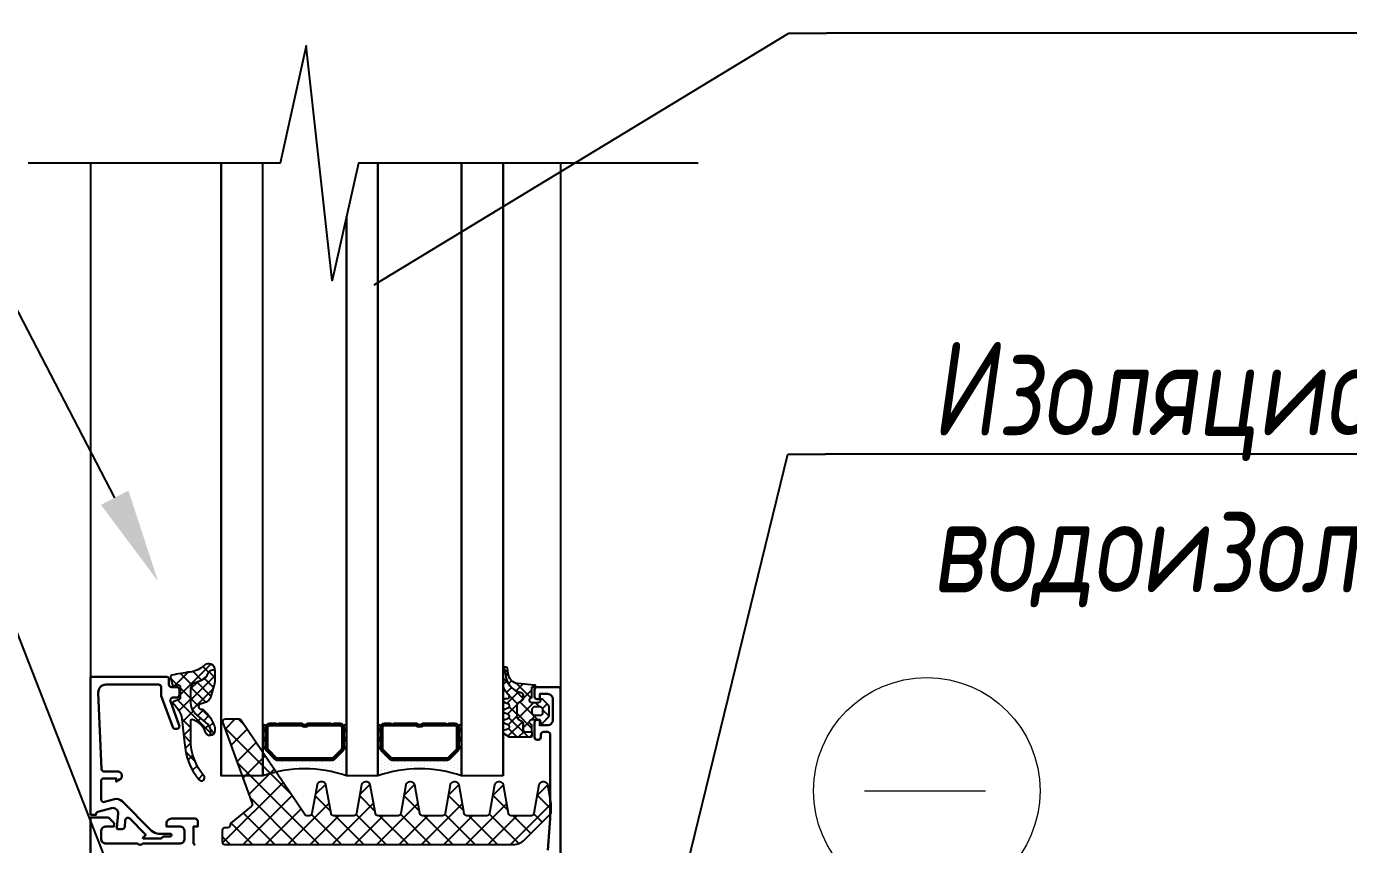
# Model space of a CAD drawing. Header units: millimetres. Extents: x 215300 to 349394, y -116838 to -1602.
# Drawn here: x 256282 to 259792, y -91434 to -89260 of the extents above; entities that cross this region are included whole.
import ezdxf
from ezdxf import colors
from ezdxf.entities.mleader import LeaderData, LeaderLine
from ezdxf.math import Vec2, Vec3

# ---------------------------------------------------------------- set-up
doc = ezdxf.new("R2010")
doc.units = ezdxf.units.MM
for name, color, linetype, lineweight in [('+АР_Размеры', 252, 'Continuous', 9), ('PDF _Геометрия', 7, 'Continuous', 0), ('АР_Тонкие', 250, 'Continuous', 5)]:
    doc.layers.add(name, color=color, linetype=linetype, lineweight=lineweight)
doc.layers.add('A-OKNO-RAM', color=140, linetype='Continuous')
doc.styles.add('Архитект', font='isocpeur.ttf', dxfattribs={"width": 0.8, "oblique": 8})

# ---------------------------------------------------------------- blocks, each defined once
blk = doc.blocks.new('*U22')
at = {"color": 8}
blk.add_lwpolyline([(0, -7.508), (0, -1), (2.25, -0.5), (-2.25, 0), (0, 0.5), (0, 5.323)], dxfattribs=at)

msp = doc.modelspace()

# ---------------------------------------------------------------- linework, layer by layer
at = {"layer": '+АР_Размеры', "ltscale": 100}
msp.add_lwpolyline([(258506.722, -91291.179), (258828.471, -91291.179)], dxfattribs=at)
msp.add_circle((258672.082, -91291.179), 300.712, dxfattribs=at)
at = {"layer": 'A-OKNO-RAM', "color": 8}
for p, q in [((256452.532, -89623.742, 0), (256452.532, -90987.894)), ((256910.031, -91251.302), (256910.031, -89623.742, 0)), ((257215.031, -89623.742, 0), (257215.031, -91251.302)), ((257215.031, -91251.302), (257215.031, -89623.742, 0)), ((257547.758, -89623.742, 0), (257547.758, -91251.302)), ((257547.758, -91251.302), (257547.758, -89623.742, 0)), ((257700.257, -89623.742, 0), (257700.257, -91022.553)), ((257547.607, -90979.434), (257552.543, -90974.498)), ((257553.251, -90976.592), (257559.492, -90970.351)), ((257560.414, -91004.855), (257547.608, -90992.049)), ((257547.845, -91009.076), (257557.654, -90999.268)), ((257562.688, -90986.275), (257553.304, -90976.892)), ((257561.906, -91006.842), (257570.094, -90998.655)), ((257620.636, -91044.223), (257581.81, -91005.398)), ((257582.165, -91025.49), (257600.156, -91007.499)), ((257556.483, -91030.319), (257569.856, -91016.945)), ((257557.494, -91059.186), (257588.283, -91028.398)), ((257585.001, -91059.322), (257563.525, -91037.845)), ((257600.196, -91044.637), (257580.225, -91024.666)), ((257600.473, -91046.088), (257624.008, -91022.553)), ((257553.485, -91057.686), (257547.61, -91051.81)), ((257559.061, -91087.5), (257583.588, -91062.973)), ((257583.56, -91087.76), (257563.708, -91067.909)), ((257583.901, -91062.659), (257591.23, -91055.33)), ((257585.909, -91099.557), (257628.255, -91057.211)), ((257591.798, -91054.762), (257600.185, -91046.375)), ((257639.082, -91101.575), (257592.249, -91054.742)), ((257644.715, -91068.302), (257633.624, -91057.211)), ((257652.338, -91072.034), (257664.472, -91059.9)), ((257669.387, -91092.973), (257653.121, -91076.708)), ((256835.389, -91100.877), (256809.268, -91126.998)), ((256844.954, -91100.878), (256861.579, -91117.502)), ((256971.141, -91112.666), (256966.15, -91117.657)), ((257017.988, -91115.618), (257014.234, -91119.373)), ((257070.74, -91112.666), (257065.749, -91117.657)), ((257119.35, -91113.856), (257115.465, -91117.74)), ((257276.14, -91112.666), (257271.149, -91117.657)), ((257322.988, -91115.618), (257319.233, -91119.373)), ((257375.739, -91112.666), (257370.748, -91117.657)), ((257424.349, -91113.856), (257420.465, -91117.74)), ((257549.356, -91083.436), (257549.112, -91083.192)), ((257560.231, -91146.09), (257598.541, -91107.779)), ((257560.647, -91115.794), (257583.56, -91092.881)), ((257614.633, -91148.713), (257562.852, -91096.932)), ((257624.008, -91125.407), (257583.837, -91085.236)), ((257600.474, -91123.899), (257617.207, -91107.165)), ((257622.667, -91101.706), (257633.888, -91090.484)), ((257648.17, -91110.663), (257646.806, -91109.298)), ((257652.793, -91110.485), (257668.334, -91094.944)), ((256807.75, -91122.81), (256982.835, -91297.895)), ((256868.14, -91127.263), (256824.999, -91170.404)), ((257215.031, -91119.598), (257215.031, -91175.052)), ((257221.963, -91175.052), (257221.963, -91119.598)), ((257584.756, -91148.715), (257561.693, -91125.653)), ((257587.485, -91148.715), (257602.961, -91133.238)), ((257617.367, -91148.713), (257623.856, -91142.224)), ((256891.912, -91162.628), (256840.73, -91213.81)), ((256910.031, -91175.052), (256910.031, -91251.302)), ((256911.047, -91177.503), (256916.963, -91171.587)), ((256921.954, -91161.853), (256916.963, -91166.844)), ((256918.835, -91185.277), (256918.835, -91185.277)), ((257124.917, -91158.088), (257119.927, -91163.079)), ((257124.917, -91175.052), (257124.917, -91177.677)), ((257125.933, -91177.503), (257131.849, -91171.587)), ((257130.116, -91185.277), (257130.116, -91185.277)), ((257131.849, -91251.302), (257131.849, -91175.052)), ((257215.031, -91175.052), (257215.031, -91251.302)), ((257216.046, -91177.503), (257221.963, -91171.587)), ((257226.954, -91161.853), (257221.963, -91166.844)), ((257223.834, -91185.277), (257223.834, -91185.277)), ((257429.917, -91158.088), (257424.926, -91163.079)), ((257430.932, -91177.503), (257436.849, -91171.587)), ((257435.116, -91185.277), (257435.116, -91185.277)), ((257436.849, -91251.302), (257436.849, -91175.052)), ((256841.364, -91215.561), (257059.409, -91433.605)), ((256915.683, -91197.993), (256856.461, -91257.216)), ((256918.835, -91194.08), (256918.835, -91194.08)), ((256918.835, -91202.884), (256918.835, -91202.884)), ((256918.835, -91211.687), (256918.835, -91211.687)), ((256918.835, -91220.49), (256918.835, -91220.49)), ((256927.638, -91198.482), (256927.638, -91198.482)), ((256927.638, -91207.285), (256927.638, -91207.285)), ((256927.638, -91216.089), (256927.638, -91216.089)), ((256937.822, -91195.785), (256934.293, -91199.314)), ((256936.442, -91202.884), (256936.442, -91202.884)), ((256936.442, -91211.687), (256936.442, -91211.687)), ((256936.442, -91220.49), (256936.442, -91220.49)), ((256945.245, -91216.089), (256945.245, -91216.089)), ((256954.048, -91211.687), (256954.048, -91211.687)), ((256954.048, -91220.49), (256954.048, -91220.49)), ((256962.852, -91216.089), (256962.852, -91216.089)), ((256971.655, -91211.687), (256971.655, -91211.687)), ((256971.655, -91220.49), (256971.655, -91220.49)), ((256978.685, -91204.721), (256973.695, -91209.711)), ((256980.459, -91216.089), (256980.459, -91216.089)), ((256989.262, -91211.687), (256989.262, -91211.687)), ((256989.262, -91220.49), (256989.262, -91220.49)), ((256998.065, -91216.089), (256998.065, -91216.089)), ((257006.869, -91211.687), (257006.869, -91211.687)), ((257006.869, -91220.49), (257006.869, -91220.49)), ((257015.672, -91216.089), (257015.672, -91216.089)), ((257028.485, -91204.721), (257023.494, -91209.711)), ((257024.476, -91211.687), (257024.476, -91211.687)), ((257024.476, -91220.49), (257024.476, -91220.49)), ((257033.279, -91216.089), (257033.279, -91216.089)), ((257042.082, -91211.687), (257042.082, -91211.687)), ((257042.082, -91220.49), (257042.082, -91220.49)), ((257050.886, -91216.089), (257050.886, -91216.089)), ((257059.689, -91211.687), (257059.689, -91211.687)), ((257059.689, -91220.49), (257059.689, -91220.49)), ((257068.493, -91216.089), (257068.493, -91216.089)), ((257078.285, -91204.721), (257073.294, -91209.711)), ((257077.296, -91211.687), (257077.296, -91211.687)), ((257077.296, -91220.49), (257077.296, -91220.49)), ((257086.099, -91216.089), (257086.099, -91216.089)), ((257094.903, -91211.687), (257094.903, -91211.687)), ((257094.903, -91220.49), (257094.903, -91220.49)), ((257103.706, -91207.285), (257103.706, -91207.285)), ((257103.706, -91216.089), (257103.706, -91216.089)), ((257112.51, -91202.884), (257112.51, -91202.884)), ((257112.51, -91211.687), (257112.51, -91211.687)), ((257112.51, -91220.49), (257112.51, -91220.49)), ((257121.313, -91189.679), (257121.313, -91189.679)), ((257121.313, -91198.482), (257121.313, -91198.482)), ((257121.313, -91207.285), (257121.313, -91207.285)), ((257121.313, -91216.089), (257121.313, -91216.089)), ((257130.116, -91194.08), (257130.116, -91194.08)), ((257130.116, -91202.884), (257130.116, -91202.884)), ((257130.116, -91211.687), (257130.116, -91211.687)), ((257130.116, -91220.49), (257130.116, -91220.49)), ((257223.834, -91194.08), (257223.834, -91194.08)), ((257223.834, -91202.884), (257223.834, -91202.884)), ((257223.834, -91211.687), (257223.834, -91211.687)), ((257223.834, -91220.49), (257223.834, -91220.49)), ((257232.638, -91198.482), (257232.638, -91198.482)), ((257232.638, -91207.285), (257232.638, -91207.285)), ((257232.638, -91216.089), (257232.638, -91216.089)), ((257242.821, -91195.785), (257239.292, -91199.314)), ((257241.441, -91202.884), (257241.441, -91202.884)), ((257241.441, -91211.687), (257241.441, -91211.687)), ((257241.441, -91220.49), (257241.441, -91220.49)), ((257250.245, -91216.089), (257250.245, -91216.089)), ((257259.048, -91211.687), (257259.048, -91211.687)), ((257259.048, -91220.49), (257259.048, -91220.49)), ((257267.851, -91216.089), (257267.851, -91216.089)), ((257276.655, -91211.687), (257276.655, -91211.687)), ((257276.655, -91220.49), (257276.655, -91220.49)), ((257283.685, -91204.721), (257278.694, -91209.711)), ((257285.458, -91216.089), (257285.458, -91216.089)), ((257294.261, -91211.687), (257294.261, -91211.687)), ((257294.261, -91220.49), (257294.261, -91220.49)), ((257303.065, -91216.089), (257303.065, -91216.089)), ((257311.868, -91211.687), (257311.868, -91211.687)), ((257311.868, -91220.49), (257311.868, -91220.49)), ((257320.672, -91216.089), (257320.672, -91216.089)), ((257333.484, -91204.721), (257328.494, -91209.711)), ((257329.475, -91211.687), (257329.475, -91211.687)), ((257329.475, -91220.49), (257329.475, -91220.49)), ((257338.278, -91216.089), (257338.278, -91216.089)), ((257347.082, -91211.687), (257347.082, -91211.687)), ((257347.082, -91220.49), (257347.082, -91220.49)), ((257355.885, -91216.089), (257355.885, -91216.089)), ((257364.689, -91211.687), (257364.689, -91211.687)), ((257364.689, -91220.49), (257364.689, -91220.49)), ((257373.492, -91216.089), (257373.492, -91216.089)), ((257383.284, -91204.721), (257378.293, -91209.711)), ((257382.295, -91211.687), (257382.295, -91211.687)), ((257382.295, -91220.49), (257382.295, -91220.49)), ((257391.099, -91216.089), (257391.099, -91216.089)), ((257399.902, -91211.687), (257399.902, -91211.687)), ((257399.902, -91220.49), (257399.902, -91220.49)), ((257408.706, -91207.285), (257408.706, -91207.285)), ((257408.706, -91216.089), (257408.706, -91216.089)), ((257417.509, -91202.884), (257417.509, -91202.884)), ((257417.509, -91211.687), (257417.509, -91211.687)), ((257417.509, -91220.49), (257417.509, -91220.49)), ((257426.312, -91189.679), (257426.312, -91189.679)), ((257426.312, -91198.482), (257426.312, -91198.482)), ((257426.312, -91207.285), (257426.312, -91207.285)), ((257426.312, -91216.089), (257426.312, -91216.089)), ((257435.116, -91194.08), (257435.116, -91194.08)), ((257435.116, -91202.884), (257435.116, -91202.884)), ((257435.116, -91211.687), (257435.116, -91211.687)), ((257435.116, -91220.49), (257435.116, -91220.49)), ((256910.031, -91251.302), (256799.123, -91251.302)), ((256910.031, -91251.302), (256799.123, -91251.302)), ((256939.455, -91233.359), (256872.192, -91300.622)), ((256918.835, -91229.294), (256918.835, -91229.294)), ((256918.835, -91238.097), (256918.835, -91238.097)), ((256918.835, -91246.901), (256918.835, -91246.901)), ((256927.638, -91224.892), (256927.638, -91224.892)), ((256927.638, -91233.695), (256927.638, -91233.695)), ((256927.638, -91242.499), (256927.638, -91242.499)), ((256936.442, -91229.294), (256936.442, -91229.294)), ((256936.442, -91238.097), (256936.442, -91238.097)), ((256945.245, -91224.892), (256945.245, -91224.892)), ((256945.245, -91233.695), (256945.245, -91233.695)), ((256954.048, -91229.294), (256954.048, -91229.294)), ((256954.048, -91238.097), (256954.048, -91238.097)), ((256962.852, -91224.892), (256962.852, -91224.892)), ((256962.852, -91233.695), (256962.852, -91233.695)), ((256971.655, -91229.294), (256971.655, -91229.294)), ((256980.459, -91224.892), (256980.459, -91224.892)), ((256980.459, -91233.695), (256980.459, -91233.695)), ((256989.262, -91229.294), (256989.262, -91229.294)), ((256998.065, -91224.892), (256998.065, -91224.892)), ((257006.869, -91229.294), (257006.869, -91229.294)), ((257015.672, -91224.892), (257015.672, -91224.892)), ((257024.476, -91229.294), (257024.476, -91229.294)), ((257033.279, -91224.892), (257033.279, -91224.892)), ((257042.082, -91229.294), (257042.082, -91229.294)), ((257050.886, -91224.892), (257050.886, -91224.892)), ((257059.689, -91229.294), (257059.689, -91229.294)), ((257068.493, -91224.892), (257068.493, -91224.892)), ((257068.493, -91233.695), (257068.493, -91233.695)), ((257077.296, -91229.294), (257077.296, -91229.294)), ((257086.099, -91224.892), (257086.099, -91224.892)), ((257086.099, -91233.695), (257086.099, -91233.695)), ((257094.903, -91229.294), (257094.903, -91229.294)), ((257094.903, -91238.097), (257094.903, -91238.097)), ((257103.706, -91224.892), (257103.706, -91224.892)), ((257103.706, -91233.695), (257103.706, -91233.695)), ((257103.706, -91242.499), (257103.706, -91242.499)), ((257112.51, -91229.294), (257112.51, -91229.294)), ((257112.51, -91238.097), (257112.51, -91238.097)), ((257121.313, -91224.892), (257121.313, -91224.892)), ((257121.313, -91233.695), (257121.313, -91233.695)), ((257121.313, -91242.499), (257121.313, -91242.499)), ((257130.116, -91229.294), (257130.116, -91229.294)), ((257130.116, -91238.097), (257130.116, -91238.097)), ((257130.116, -91246.901), (257130.116, -91246.901)), ((257215.031, -91251.302), (257131.849, -91251.302)), ((257223.834, -91229.294), (257223.834, -91229.294)), ((257223.834, -91238.097), (257223.834, -91238.097)), ((257223.834, -91246.901), (257223.834, -91246.901)), ((257232.638, -91224.892), (257232.638, -91224.892)), ((257232.638, -91233.695), (257232.638, -91233.695)), ((257232.638, -91242.499), (257232.638, -91242.499)), ((257241.441, -91229.294), (257241.441, -91229.294)), ((257241.441, -91238.097), (257241.441, -91238.097)), ((257250.245, -91224.892), (257250.245, -91224.892)), ((257250.245, -91233.695), (257250.245, -91233.695)), ((257259.048, -91229.294), (257259.048, -91229.294)), ((257259.048, -91238.097), (257259.048, -91238.097)), ((257267.851, -91224.892), (257267.851, -91224.892)), ((257267.851, -91233.695), (257267.851, -91233.695)), ((257276.655, -91229.294), (257276.655, -91229.294)), ((257285.458, -91224.892), (257285.458, -91224.892)), ((257285.458, -91233.695), (257285.458, -91233.695)), ((257294.261, -91229.294), (257294.261, -91229.294)), ((257303.065, -91224.892), (257303.065, -91224.892)), ((257311.868, -91229.294), (257311.868, -91229.294)), ((257320.672, -91224.892), (257320.672, -91224.892)), ((257329.475, -91229.294), (257329.475, -91229.294)), ((257338.278, -91224.892), (257338.278, -91224.892)), ((257347.082, -91229.294), (257347.082, -91229.294)), ((257355.885, -91224.892), (257355.885, -91224.892)), ((257364.689, -91229.294), (257364.689, -91229.294)), ((257373.492, -91224.892), (257373.492, -91224.892)), ((257373.492, -91233.695), (257373.492, -91233.695)), ((257382.295, -91229.294), (257382.295, -91229.294)), ((257391.099, -91224.892), (257391.099, -91224.892)), ((257391.099, -91233.695), (257391.099, -91233.695)), ((257399.902, -91229.294), (257399.902, -91229.294)), ((257399.902, -91238.097), (257399.902, -91238.097)), ((257408.706, -91224.892), (257408.706, -91224.892)), ((257408.706, -91233.695), (257408.706, -91233.695)), ((257408.706, -91242.499), (257408.706, -91242.499)), ((257417.509, -91229.294), (257417.509, -91229.294)), ((257417.509, -91238.097), (257417.509, -91238.097)), ((257426.312, -91224.892), (257426.312, -91224.892)), ((257426.312, -91233.695), (257426.312, -91233.695)), ((257426.312, -91242.499), (257426.312, -91242.499)), ((257435.116, -91229.294), (257435.116, -91229.294)), ((257435.116, -91238.097), (257435.116, -91238.097)), ((257435.116, -91246.901), (257435.116, -91246.901)), ((257547.758, -91251.302), (257436.849, -91251.302)), ((256963.227, -91268.724), (256802.484, -91429.467)), ((257076.656, -91273.568), (257048.896, -91301.329)), ((257071.142, -91267.928), (257076.577, -91273.363)), ((257194.609, -91273.889), (257166.644, -91301.855)), ((257189.77, -91268.282), (257194.064, -91272.576)), ((257312.553, -91274.219), (257284.392, -91302.38)), ((257308.655, -91268.893), (257311.293, -91271.531)), ((257430.487, -91274.559), (257402.14, -91302.906)), ((257548.41, -91274.91), (257519.888, -91303.432)), ((257666.321, -91275.272), (257637.636, -91303.958)), ((256986.999, -91304.089), (256857.484, -91433.604)), ((256874.979, -91308.312), (257000.271, -91433.605)), ((257085.657, -91323.704), (256975.757, -91433.605)), ((257048.373, -91304.296), (257089.484, -91345.407)), ((257203.563, -91324.072), (257094.03, -91433.605)), ((257166.278, -91303.927), (257207.232, -91344.881)), ((257321.469, -91324.44), (257212.303, -91433.606)), ((257284.184, -91303.559), (257324.98, -91344.355)), ((257439.374, -91324.808), (257330.576, -91433.607)), ((257402.09, -91303.191), (257442.728, -91343.829)), ((257557.28, -91325.176), (257448.849, -91433.607)), ((257519.995, -91302.822), (257560.476, -91343.303)), ((257675.186, -91325.545), (257567.123, -91433.608)), ((257637.901, -91302.454), (257675.303, -91339.856)), ((256857.52, -91349.991), (256941.134, -91433.605)), ((257010.77, -91339.454), (256916.62, -91433.605)), ((257111.143, -91357.355), (257034.893, -91433.605)), ((257039.063, -91354.122), (257118.546, -91433.606)), ((257101.432, -91357.355), (257177.683, -91433.606)), ((257229.417, -91357.355), (257153.167, -91433.606)), ((257157.066, -91353.852), (257236.82, -91433.606)), ((257219.707, -91357.355), (257295.958, -91433.606)), ((257347.69, -91357.356), (257271.44, -91433.606)), ((257275.058, -91353.57), (257355.095, -91433.607)), ((257337.981, -91357.356), (257414.232, -91433.607)), ((257465.963, -91357.356), (257389.713, -91433.607)), ((257393.04, -91353.277), (257473.37, -91433.607)), ((257456.255, -91357.356), (257532.507, -91433.608)), ((257584.237, -91357.356), (257507.986, -91433.607)), ((257511.009, -91352.973), (257589.131, -91431.095)), ((257574.529, -91357.356), (257621.451, -91404.278)), ((257628.966, -91352.656), (257651.019, -91374.709)), ((256824.836, -91376.444), (256881.997, -91433.604)), ((256801.895, -91412.64), (256822.859, -91433.604))]:
    msp.add_line(p, q, dxfattribs=at)
at = {"layer": 'A-OKNO-RAM', "color": 8, "extrusion": (0, 0, -1)}
for p, q in [((256690.293, -91035.899), (256771.858, -90954.334)), ((256747.125, -90996.721), (256724.394, -90973.99)), ((256765.331, -90976.021), (256750.463, -90961.153)), ((256782.517, -90990.406), (256766.605, -90974.494)), ((256682.857, -91010.264), (256665.539, -90992.946)), ((256676.177, -91011.109), (256711.039, -90976.247)), ((256720.969, -91009.47), (256690.932, -90979.434)), ((256718.866, -91049.032), (256782.515, -90985.384)), ((256718.866, -91019.153), (256737.513, -91000.507)), ((256771.829, -91039.477), (256734.132, -91001.78)), ((256778.549, -91016.318), (256754.624, -90992.393)), ((256718.728, -91046.135), (256690.293, -91017.7)), ((256758.022, -91055.55), (256718.88, -91016.408)), ((256722.801, -91074.977), (256777.359, -91020.42)), ((256771.286, -91137.6), (256683.535, -91049.848)), ((256686.787, -91078.311), (256718.728, -91046.37)), ((256695.549, -91108.454), (256724.882, -91079.122)), ((256739.016, -91066.423), (256718.866, -91046.274)), ((256736.599, -91091.059), (256751.758, -91075.9)), ((256770.683, -91098.091), (256746.88, -91074.288)), ((256718.165, -91123.385), (256694.574, -91099.794)), ((256735.39, -91107.519), (256744.719, -91098.19)), ((256752.701, -91104.837), (256766.12, -91091.418)), ((256767.865, -91119.553), (256777.311, -91110.106)), ((256699.486, -91143.423), (256718.165, -91124.744)), ((256718.356, -91162.482), (256699.51, -91143.636)), ((256753.823, -91127.992), (256765.443, -91116.372)), ((256780.642, -91137.93), (256771.287, -91128.575)), ((256773.704, -91143.593), (256781.768, -91135.529)), ((256703.227, -91178.588), (256718.406, -91163.409)), ((256729.857, -91212.889), (256704.831, -91187.863)), ((256710.872, -91209.849), (256724.099, -91196.621)), ((256722.997, -91236.629), (256735.262, -91224.364)), ((256738.759, -91259.773), (256750.593, -91247.939))]:
    msp.add_line(p, q, dxfattribs=at)
at = {"layer": 'A-OKNO-RAM'}
for p, q in [((256916.963, -91177.677), (256916.963, -91175.052)), ((256941.645, -91206.666), (256920.009, -91185.03)), ((257121.872, -91185.03), (257100.236, -91206.666)), ((257221.963, -91177.677), (257221.963, -91175.052)), ((257246.645, -91206.666), (257225.008, -91185.03)), ((257426.872, -91185.03), (257405.235, -91206.666)), ((257429.917, -91175.052), (257429.917, -91177.677)), ((257092.883, -91209.711), (256948.997, -91209.711)), ((257397.883, -91209.711), (257253.997, -91209.711))]:
    msp.add_line(p, q, dxfattribs=at)
at = {"layer": 'A-OKNO-RAM', "color": 8}
for points in [[(256799.123, -89623.742), (256799.123, -91251.302)], [(257436.849, -89623.742), (257436.849, -91251.302)], [(257131.849, -89765.265), (257131.849, -91251.302)]]:
    msp.add_lwpolyline(points, close=True, dxfattribs=at)
for points in [[(256690.293, -91044.477), (256690.293, -91044.477, -0.3153), (256687.556, -91048.385), (256673.619, -91053.457), (256673.619, -91053.457, 0.570387), (256672.304, -91060.496, -0.16767), (256694.547, -91099.546), (256701.759, -91163.617), (256701.759, -91163.617, 0.162911), (256740.488, -91261.866, 1), (256753.228, -91251.168, -0.176415), (256718.163, -91154.875), (256718.166, -91104.999), (256718.166, -91104.999, -0.55617), (256724.17, -91101.272, -0.0216088), (256734.315, -91106.85, -0.180288), (256756.78, -91135.218, 0.325222), (256769.32, -91144.339, 0.312511), (256763.505, -91114.263), (256729.082, -91084.81), (256729.082, -91084.81, -0.182266), (256718.728, -91057.35), (256718.728, -91017.028), (256718.728, -91017.028, -0.312208), (256727.704, -91004.054), (256746.604, -90996.933), (256746.604, -90996.933, 0.219562), (256764.193, -90978.425, -0.322699), (256776.346, -90969.939), (256782.501, -90969.854), (256782.501, -90969.854, 0.654255), (256754.565, -90957.643, -0.154811), (256716.628, -90975.478, 0.0194571), (256667.952, -90983.893, 0.416748), (256664.744, -90988.853), (256668.495, -91008.165), (256668.495, -91008.165, 0.399586), (256673.166, -91011.489), (256685.612, -91009.915), (256685.612, -91009.915, -0.451558), (256690.293, -91014.042), (256690.293, -91014.042)], [(256759.085, -91055.171), (256759.085, -91055.171), (256743.583, -91060.702, 0.841809), (256745.92, -91074.204, -0.196641), (256754.964, -91078.446, -0.10771), (256781.209, -91119.324, -0.0892737), (256782.514, -91126.575), (256782.514, -91126.575), (256782.514, -91131.159, -0.411153), (256769.471, -91144.338, 0.311931), (256763.598, -91114.161), (256763.598, -91114.161), (256729.179, -91084.711, -0.182205), (256718.866, -91057.35), (256718.866, -91057.35), (256718.866, -91017.028, -0.312208), (256727.752, -91004.184), (256727.752, -91004.184), (256746.654, -90997.062, 0.219567), (256764.324, -90978.47, -0.322728), (256776.346, -90970.078), (256776.346, -90970.078), (256782.505, -90969.992, -0.00856476), (256782.507, -90970.343), (256782.507, -90970.343), (256782.521, -90998.674, -0.070848), (256781.423, -91006.414), (256781.423, -91006.414), (256770.861, -91042.812, -0.23773)], [(257624.008, -91057.211), (257624.008, -91057.211, -1), (257624.008, -91043.348), (257624.008, -91015.621), (257635.099, -91015.621), (257635.099, -91015.621, 0.41421), (257629.553, -91010.075), (257586.945, -91006.341), (257586.945, -91006.341, -0.334543), (257562.148, -90984.012), (257558.749, -90966.529), (257558.749, -90966.529, 0.643242), (257548.935, -90964.175), (257550.833, -90967.956), (257550.833, -90967.956, -0.0675268), (257553.779, -90980.395, 0.3416), (257594.998, -91030.184, -0.353497), (257600.473, -91036.961), (257600.473, -91045.992), (257600.473, -91045.992, -0.267949), (257597.007, -91051.995), (257587.303, -91057.598), (257587.303, -91057.598, 0.267949), (257583.837, -91063.601), (257583.837, -91094.614), (257583.837, -91094.614, 0.267949), (257587.303, -91100.617), (257597.008, -91106.22), (257597.008, -91106.22, -0.267949), (257600.473, -91112.223), (257600.474, -91127.63), (257600.474, -91127.63, 0.414214), (257607.405, -91134.562), (257624.008, -91134.562), (257624.008, -91115.438), (257624.008, -91115.438, -1), (257624.008, -91101.575), (257642.03, -91101.575), (257642.03, -91101.575, -0.414214), (257646.189, -91105.734), (257646.189, -91107.12), (257646.189, -91107.12, 0.667817), (257653.287, -91110.064), (257667.725, -91095.639), (257667.725, -91095.639, 0.199038), (257669.758, -91090.735), (257669.758, -91068.054), (257669.758, -91068.054, 0.199004), (257667.726, -91063.151), (257653.288, -91048.723), (257653.288, -91048.723, 0.667911), (257646.189, -91051.666), (257646.189, -91053.052), (257646.189, -91053.052, -0.414214), (257642.03, -91057.211), (257642.03, -91057.211)], [(256916.963, -91175.052), (256916.963, -91119.598, 1.00000133), (256910.031, -91119.598), (256910.031, -91175.052, 0.99999867)], [(257131.849, -91175.052), (257131.849, -91119.598, 1.00000133), (257124.917, -91119.598), (257124.917, -91175.052, 0.99999867)], [(257436.849, -91175.052), (257436.849, -91119.598, 1.00000133), (257429.917, -91119.598), (257429.917, -91175.052, 0.99999867)]]:
    msp.add_lwpolyline(points, format="xyb", close=True, dxfattribs=at)
at = {"layer": 'A-OKNO-RAM', "color": 8, "extrusion": (0, 0, -1)}
for points in [[(-257551.718, -91084.751), (-257551.718, -91084.751, 0.767333), (-257551.718, -91074.038), (-257560.134, -91070.888), (-257560.134, -91070.888, -0.767324), (-257560.134, -91060.175), (-257551.718, -91057.024), (-257551.718, -91057.024, 0.87698), (-257553.153, -91046.122), (-257558.699, -91046.122), (-257558.699, -91046.122, -0.698124), (-257562.287, -91036.349, 0.220237), (-257547.608, -91004.638), (-257547.607, -90967.597), (-257547.607, -90967.597, 0.161167), (-257548.697, -90964.287), (-257550.567, -90968.012), (-257550.567, -90968.012, 0.0674672), (-257553.502, -90980.404, -0.34158), (-257594.829, -91030.319, 0.353524), (-257600.196, -91036.961), (-257600.196, -91045.992), (-257600.196, -91045.992, 0.267949), (-257596.799, -91051.875), (-257587.095, -91057.478), (-257587.095, -91057.478, -0.267949), (-257583.56, -91063.601), (-257583.56, -91094.614), (-257583.56, -91094.614, -0.267949), (-257587.095, -91100.737), (-257596.8, -91106.34), (-257596.8, -91106.34, 0.267949), (-257600.196, -91112.223), (-257600.196, -91127.63), (-257600.196, -91127.63, -0.414214), (-257607.267, -91134.7), (-257623.855, -91134.7), (-257623.856, -91144.554), (-257623.856, -91144.554, 0.414214), (-257619.697, -91148.713), (-257564.25, -91148.717), (-257550.381, -91139.652), (-257550.381, -91139.652, 0.668184), (-257551.718, -91129.493), (-257560.134, -91126.342), (-257560.134, -91126.342, -0.767324), (-257560.134, -91115.629), (-257551.718, -91112.478), (-257551.718, -91112.478, 0.767333), (-257551.718, -91101.766), (-257560.134, -91098.615), (-257560.134, -91098.615, -0.767325), (-257560.134, -91087.902), (-257560.134, -91087.902)], [(-257624.008, -91083.552), (-257624.008, -91083.552, -0.414225), (-257630.939, -91090.484), (-257630.939, -91090.484), (-257646.189, -91090.484, -0.414235), (-257653.121, -91083.552), (-257653.121, -91083.552), (-257653.121, -91075.234, -0.414235), (-257646.189, -91068.302), (-257646.189, -91068.302), (-257630.939, -91068.302, -0.414225), (-257624.008, -91075.234), (-257624.008, -91075.234)], [(-257303.24, -91267.242), (-257303.24, -91267.242), (-257298.731, -91267.242, -0.36397), (-257289.174, -91275.261), (-257289.174, -91275.261), (-257275.708, -91351.627, 0.363971), (-257268.882, -91357.356), (-257268.882, -91357.356), (-257215.248, -91357.355, 0.363969), (-257208.422, -91351.627), (-257208.422, -91351.627), (-257194.956, -91275.261, -0.36397), (-257185.399, -91267.242), (-257185.399, -91267.242), (-257180.89, -91267.242, -0.36397), (-257171.333, -91275.261), (-257171.333, -91275.261), (-257157.868, -91351.627, 0.363971), (-257151.041, -91357.355), (-257151.041, -91357.355), (-257097.407, -91357.355, 0.363969), (-257090.581, -91351.627), (-257090.581, -91351.627), (-257077.116, -91275.261, -0.36397), (-257067.558, -91267.242), (-257067.558, -91267.242), (-257063.049, -91267.242, -0.36397), (-257053.492, -91275.261), (-257053.492, -91275.261), (-257040.027, -91351.627, 0.363971), (-257033.2, -91357.355), (-257033.2, -91357.355), (-257026.496, -91357.355, 0.249753), (-257020.743, -91354.29), (-257020.743, -91354.29), (-256852.464, -91103.942, -0.249752), (-256846.711, -91100.878), (-256846.711, -91100.878), (-256809.686, -91100.877, -0.520132), (-256803.169, -91110.171), (-256803.169, -91110.171), (-256881.021, -91324.985, 0.319952), (-256878.862, -91332.738), (-256878.862, -91332.738), (-256825.265, -91376.067, -0.226495), (-256822.691, -91381.457), (-256822.691, -91381.457), (-256822.691, -91382.309, 0.414215), (-256815.759, -91389.241), (-256815.759, -91389.241), (-256808.827, -91389.241, -0.414215), (-256801.895, -91396.172), (-256801.895, -91396.172), (-256801.895, -91426.672, -0.41421), (-256808.827, -91433.604), (-256808.827, -91433.604), (-257574.893, -91433.608, -0.198914), (-257604.303, -91421.426), (-257604.303, -91421.426), (-257673.273, -91352.456, -0.198912), (-257675.303, -91347.555), (-257675.303, -91347.555), (-257675.303, -91326.816, -0.0436609), (-257675.198, -91325.612), (-257675.198, -91325.612), (-257666.319, -91275.261, -0.36397), (-257656.762, -91267.241), (-257656.762, -91267.241), (-257652.253, -91267.241, -0.36397), (-257642.696, -91275.261), (-257642.696, -91275.261), (-257629.23, -91351.628, 0.363971), (-257622.404, -91357.357), (-257622.404, -91357.357), (-257568.771, -91357.356, 0.363969), (-257561.944, -91351.628), (-257561.944, -91351.628), (-257548.478, -91275.261, -0.36397), (-257538.921, -91267.241), (-257538.921, -91267.241), (-257534.412, -91267.241, -0.36397), (-257524.855, -91275.261), (-257524.855, -91275.261), (-257511.389, -91351.628, 0.363971), (-257504.563, -91357.356), (-257504.563, -91357.356), (-257450.93, -91357.356, 0.363969), (-257444.103, -91351.628), (-257444.103, -91351.628), (-257430.638, -91275.261, -0.36397), (-257421.081, -91267.242), (-257421.081, -91267.242), (-257416.571, -91267.242, -0.36397), (-257407.014, -91275.261), (-257407.014, -91275.261), (-257393.549, -91351.628, 0.363971), (-257386.722, -91357.356), (-257386.722, -91357.356), (-257333.089, -91357.356, 0.363969), (-257326.263, -91351.628), (-257326.263, -91351.628), (-257312.797, -91275.261, -0.36397)]]:
    msp.add_lwpolyline(points, format="xyb", close=True, dxfattribs=at)
at = {"layer": 'A-OKNO-RAM', "color": 8}
for points in [[(257634.106, -91012.454), (257630.939, -91015.621), (257624.994, -91009.675)], [(256916.963, -91135.651), (256910.031, -91128.719), (256916.963, -91121.787)], [(256916.963, -91160.55), (256910.031, -91153.619), (256916.963, -91146.687)], [(257131.849, -91135.651), (257124.917, -91128.719), (257131.849, -91121.787)], [(257131.849, -91160.55), (257124.917, -91153.619), (257131.849, -91146.687)], [(257221.963, -91135.651), (257215.031, -91128.719), (257221.963, -91121.787)], [(257221.963, -91160.55), (257215.031, -91153.619), (257221.963, -91146.687)], [(257436.849, -91135.651), (257429.917, -91128.719), (257436.849, -91121.787)], [(257436.849, -91160.55), (257429.917, -91153.619), (257436.849, -91146.687)]]:
    msp.add_lwpolyline(points, dxfattribs=at)
for centre, radius, start, end in [((257218.497, -91119.598), 3.466, 359.99985, 180), ((256913.497, -91175.052), 3.466, 180, 359.99985), ((257128.383, -91175.052), 3.466, 180, 359.99985), ((257218.497, -91175.052), 3.466, 180, 359.99985), ((257218.497, -91175.052), 3.466, 180, 359.99985), ((257433.383, -91175.052), 3.466, 180, 359.99985), ((257020.94, -91565.627), 333.319, 70.564785, 109.435388), ((257325.94, -91565.627), 333.319, 70.564785, 109.435388)]:
    msp.add_arc(centre, radius, start, end, dxfattribs=at)
at = {"layer": 'A-OKNO-RAM'}
for centre, start, end in [((256927.361, -91177.677), 180, 225.000014), ((257114.52, -91177.677), 314.999749, 359.99985), ((257232.36, -91177.677), 180, 225.000014), ((257419.519, -91177.677), 314.999749, 359.99985), ((256948.997, -91199.314), 225.000014, 270.000219), ((257092.883, -91199.314), 270.000219, 314.999749), ((257253.997, -91199.314), 225.000014, 270.000219), ((257397.883, -91199.314), 270.000219, 314.999749)]:
    msp.add_arc(centre, 10.398, start, end, dxfattribs=at)
at = {"layer": 'PDF _Геометрия', "lineweight": 30}
for points in [[(256452.532, -91355.278), (256452.532, -91355.278), (256452.532, -90987.894), (256653.553, -90987.893, -0.414206), (256660.485, -90994.825), (256660.485, -90994.825), (256660.485, -91008.689, 0.414216), (256667.417, -91015.621), (256667.417, -91015.621), (256681.28, -91015.621, -0.414208), (256688.212, -91022.552), (256688.212, -91022.552), (256688.212, -91036.416, -0.414204), (256681.28, -91043.348), (256681.28, -91043.348), (256670.8, -91043.348, 0.519987), (256664.283, -91052.651), (256664.283, -91052.651), (256687.801, -91117.226, -0.520202), (256681.284, -91126.529), (256681.284, -91126.529), (256676.864, -91126.529, -0.31525), (256670.351, -91121.969), (256670.351, -91121.969), (256640.108, -91038.924, -0.0875337), (256639.69, -91036.552), (256639.69, -91036.552), (256639.69, -91015.621, 0.414205), (256632.758, -91008.689), (256632.758, -91008.689), (256493.451, -91008.689, 0.426803), (256472.674, -91030.374), (256472.674, -91030.374), (256481.375, -91233.576, 0.401735), (256488.301, -91240.211), (256488.301, -91240.211), (256526.178, -91240.211, -0.740526), (256529.214, -91261.441), (256529.214, -91261.441), (256520.464, -91266.552), (256520.464, -91258.234), (256487.191, -91258.234, 0.414215), (256480.259, -91265.165), (256480.259, -91265.165), (256480.259, -91292.892), (256480.259, -91314.069, 0.493126), (256488.985, -91320.765), (256488.985, -91320.765), (256515.871, -91313.561, -0.267952), (256535.958, -91318.943), (256535.958, -91318.943), (256614.081, -91397.066, 0.198912), (256633.687, -91405.187), (256633.687, -91405.187), (256663.679, -91405.187, -0.432508), (256667.367, -91408.653, -0.432508), (256663.679, -91412.119), (256663.679, -91412.119), (256648.815, -91412.119, 0.250484), (256641.899, -91415.816, -0.250484), (256638.44, -91417.665), (256638.44, -91417.665), (256592.716, -91417.665, -0.686356), (256591.785, -91415.25), (256591.785, -91415.25), (256597.494, -91410.084, 0.428609), (256597.596, -91406.069), (256597.596, -91406.069), (256556.29, -91364.685, 0.637079), (256544.483, -91368.982), (256544.483, -91368.982), (256543.048, -91386.382, -0.388879), (256536.143, -91392.71), (256536.143, -91392.71), (256524.646, -91392.71, -0.440289), (256521.884, -91389.693), (256521.884, -91389.693), (256525.237, -91351.768, 0.520568), (256507.838, -91337.168), (256507.838, -91337.168), (256471.521, -91346.973, 0.338925), (256466.396, -91353.666), (256466.396, -91353.666), (256466.396, -91355.278)], [(257097.19, -91112.666), (257093.724, -91116.132), (257090.258, -91112.666), (257027.907, -91112.666, -0.49751951), (257013.974, -91112.666), (256951.622, -91112.666), (256948.156, -91116.132), (256944.69, -91112.666), (256927.361, -91112.666, 0.41421326), (256916.963, -91123.064), (256916.963, -91177.677, 0.19891232), (256920.009, -91185.03), (256941.645, -91206.666, 0.19891336), (256948.997, -91209.711), (257092.883, -91209.711, 0.19891025), (257100.236, -91206.666), (257121.872, -91185.03, 0.19891284), (257124.917, -91177.677), (257124.917, -91123.064, 0.41421464), (257114.52, -91112.666)], [(257402.19, -91112.666), (257398.724, -91116.132), (257395.258, -91112.666), (257332.906, -91112.666, -0.49751951), (257318.973, -91112.666), (257256.622, -91112.666), (257253.156, -91116.132), (257249.69, -91112.666), (257232.36, -91112.666, 0.41421326), (257221.963, -91123.064), (257221.963, -91177.677, 0.19891232), (257225.008, -91185.03), (257246.645, -91206.666, 0.19891336), (257253.997, -91209.711), (257397.883, -91209.711, 0.19891025), (257405.235, -91206.666), (257426.872, -91185.03, 0.19891284), (257429.917, -91177.677), (257429.917, -91123.064, 0.41421464), (257419.519, -91112.666)], [(257030.058, -91117.657, -0.38014305), (257011.823, -91117.657), (256927.361, -91117.657, 0.41421326), (256921.954, -91123.064), (256921.954, -91177.677, 0.19891232), (256923.538, -91181.501), (256945.174, -91203.137, 0.19891336), (256948.997, -91204.721), (257092.883, -91204.721, 0.19891025), (257096.707, -91203.137), (257118.343, -91181.501, 0.19891284), (257119.927, -91177.677), (257119.927, -91123.064, 0.41421464), (257114.52, -91117.657)], [(257335.057, -91117.657, -0.38014305), (257316.822, -91117.657), (257232.36, -91117.657, 0.41421326), (257226.954, -91123.064), (257226.954, -91177.677, 0.19891232), (257228.537, -91181.501), (257250.174, -91203.137, 0.19891336), (257253.997, -91204.721), (257397.883, -91204.721, 0.19891025), (257401.706, -91203.137), (257423.342, -91181.501, 0.19891284), (257424.926, -91177.677), (257424.926, -91123.064, 0.41421464), (257419.519, -91117.657)]]:
    msp.add_lwpolyline(points, format="xyb", close=True, dxfattribs=at)
for points in [[(257666.517, -91449.153), (257672.529, -91364.984), (257672.529, -91141.78, 0.414214), (257665.597, -91134.848), (257665.597, -91134.848), (257654.506, -91134.848, 0.414214), (257647.574, -91141.78), (257647.574, -91141.78), (257647.574, -91148.712, -0.414214), (257640.643, -91155.643), (257640.643, -91155.643), (257637.87, -91155.643, -0.414214), (257630.938, -91148.712), (257630.938, -91148.712), (257630.938, -91109.893, -0.414214), (257637.87, -91102.962), (257637.87, -91102.962), (257644.802, -91102.962), (257644.802, -91116.825), (257665.597, -91116.825, 0.414214), (257679.461, -91102.962), (257679.461, -91102.962), (257679.461, -91047.507, 0.414214), (257665.597, -91033.644), (257665.597, -91033.644), (257644.801, -91033.644), (257644.801, -91047.507), (257637.87, -91047.507, -0.414214), (257630.938, -91040.575), (257630.938, -91040.575), (257630.938, -91022.553, -0.414214), (257637.87, -91015.621), (257637.87, -91015.621), (257693.324, -91015.621, -0.414214), (257700.256, -91022.553), (257700.256, -91022.553), (257700.257, -92436.641, -0.414214)], [(256729.803, -91434.303, -0.414214), (256725.644, -91430.144), (256725.644, -91385.78), (256736.735, -91385.78), (256736.735, -91371.917), (256736.735, -91371.917, 0.414214), (256729.803, -91364.985), (256667.417, -91364.985), (256667.417, -91364.985, 0.414214), (256653.553, -91378.849), (256653.553, -91385.78), (256688.212, -91385.78), (256688.212, -91385.78, -0.414214), (256702.076, -91399.644), (256702.076, -91417.667), (256702.076, -91417.667, -0.414214), (256688.213, -91431.53), (256591.167, -91431.53), (256591.167, -91431.53, -0.4), (256577.304, -91431.53), (256494.122, -91431.53), (256494.122, -91431.53, -0.414214), (256480.258, -91417.667), (256480.258, -91399.644), (256480.258, -91399.644, -0.414214), (256494.122, -91385.781), (256514.917, -91385.781), (256514.917, -91377.462), (256499.667, -91362.212), (256452.531, -91362.212), (256452.532, -92020.734)]]:
    msp.add_lwpolyline(points, format="xyb", dxfattribs=at)
at = {"layer": 'АР_Тонкие', "linetype": 'ByBlock', "lineweight": -2, "extrusion": (0, 0, -1)}
for p, q in [((258305.913, -89278.154), (258405.913, -89278.154)), ((258302.897, -90397.113), (258402.897, -90397.113))]:
    msp.add_line(p, q, dxfattribs=at)
for points in [[(-257205.401, -89947.016), (-258305.913, -89278.154)], [(-260066.048, -89278.154), (-258405.913, -89278.154)], [(-257770.23, -92577.461), (-258302.897, -90397.113)], [(-262473.033, -90397.113), (-258402.897, -90397.113)]]:
    msp.add_lwpolyline(points, dxfattribs=at)

# ---------------------------------------------------------------- block references
at = {"xscale": -138.6361401169011, "yscale": 138.6361401169011, "zscale": 138.6361401169008, "rotation": 90}
msp.add_blockref('*U22', (257024.663, -89623.742, 0), dxfattribs=at)

# ---------------------------------------------------------------- texts
at = {"layer": 'АР_Тонкие', "insert": (258683.811, -90097.113), "char_height": 250, "width": 5371.23228, "attachment_point": 1, "style": 'Архитект'}
msp.add_mtext('\\pxsm1,ql;Изоляционная паропроницаемая водоизоляционная лента', dxfattribs=at)

# ---------------------------------------------------------------- leaders
at = {"layer": 'АР_Тонкие'}
ml = msp.add_multileader_mtext('Standard', dxfattribs=at)
ml.set_content('\\pxsm1,ql;Дверной блок', color=256, style='Архитект')
ml.set_leader_properties()
ml.build(insert=Vec2(0, 0))
ml.multileader.update_dxf_attribs({"text_left_attachment_type": 6, "text_right_attachment_type": 6, "dogleg_length": 100, "arrow_head_size": 250})
ctx = ml.context
ctx.base_point, ctx.char_height, ctx.arrow_head_size, ctx.landing_gap_size, ctx.plane_origin, ctx.plane_x_axis = Vec3(255781.832, -89289.147), 250, 250, 25, Vec3(213614.884, -111944.881), Vec3(-1, 0)
ctx.left_attachment, ctx.right_attachment = 6, 6
notes = []
notes.append((ctx, [(1, (1, 1, 0), (255881.832, -89289.147), (-1, 0), 100, [(0, [(256631.391, -90734.345)], 0, [])])]))
ctx.mtext.insert, ctx.mtext.width, ctx.mtext.defined_height, ctx.mtext.flow_direction = Vec3(254056.427, -88964.147), 8498.60878, 1142.931, 5
ml = msp.add_multileader_mtext('Standard', dxfattribs=at)
ml.set_content('\\pxsm1,ql;Пароизоляционная лента', color=256, style='Архитект')
ml.set_leader_properties()
ml.build(insert=Vec2(0, 0))
ml.multileader.update_dxf_attribs({"text_left_attachment_type": 6, "text_right_attachment_type": 6, "dogleg_length": 100, "arrow_head_size": 250})
ctx = ml.context
ctx.base_point, ctx.char_height, ctx.arrow_head_size, ctx.landing_gap_size, ctx.plane_origin, ctx.plane_x_axis = Vec3(255755.102, -89840.651), 250, 250, 25, Vec3(212739.569, -112453.918), Vec3(-1, 0)
ctx.left_attachment, ctx.right_attachment = 6, 6
notes.append((ctx, [(1, (1, 1, 0), (255855.102, -89840.651), (-1, 0), 100, [(0, [(256963.942, -92681.189)], 0, [])])]))
ctx.mtext.insert, ctx.mtext.width, ctx.mtext.defined_height, ctx.mtext.flow_direction = Vec3(252544.967, -89515.651), 8498.60878, 1142.931, 5
ml = msp.add_multileader_mtext('Standard', dxfattribs=at)
ml.set_content('\\pxsm1,ql;Пенный утеплитель', color=256, style='Архитект')
ml.set_leader_properties()
ml.build(insert=Vec2(0, 0))
ml.multileader.update_dxf_attribs({"text_left_attachment_type": 6, "text_right_attachment_type": 6, "dogleg_length": 100, "arrow_head_size": 250})
ctx = ml.context
ctx.base_point, ctx.char_height, ctx.arrow_head_size, ctx.landing_gap_size, ctx.plane_origin, ctx.plane_x_axis = Vec3(255623.804, -90459.929), 250, 250, 25, Vec3(211500.33, -115483.159), Vec3(-1, 0)
ctx.left_attachment, ctx.right_attachment = 6, 6
notes.append((ctx, [(1, (1, 1, 0), (255723.804, -90459.929), (-1, 0), 100, [(0, [(256619.582, -92616.986)], 0, [])])]))
ctx.mtext.insert, ctx.mtext.width, ctx.mtext.defined_height, ctx.mtext.flow_direction = Vec3(253123.669, -90134.929), 8498.60878, 1142.931, 5
for ctx, leaders in notes:
    for number, flags, end, landing, length, lines in leaders:
        leader = LeaderData()
        leader.index, (leader.has_last_leader_line, leader.has_dogleg_vector, leader.attachment_direction) = number, flags
        leader.last_leader_point, leader.dogleg_vector, leader.dogleg_length = Vec3(end), Vec3(landing), length
        for number, points, colour, breaks in lines:
            line = LeaderLine()
            line.index, line.vertices, line.color, line.breaks = number, Vec3.list(points), colors.encode_raw_color(colour), breaks
            leader.lines.append(line)
        ctx.leaders.append(leader)

doc.saveas('drawing.dxf')
